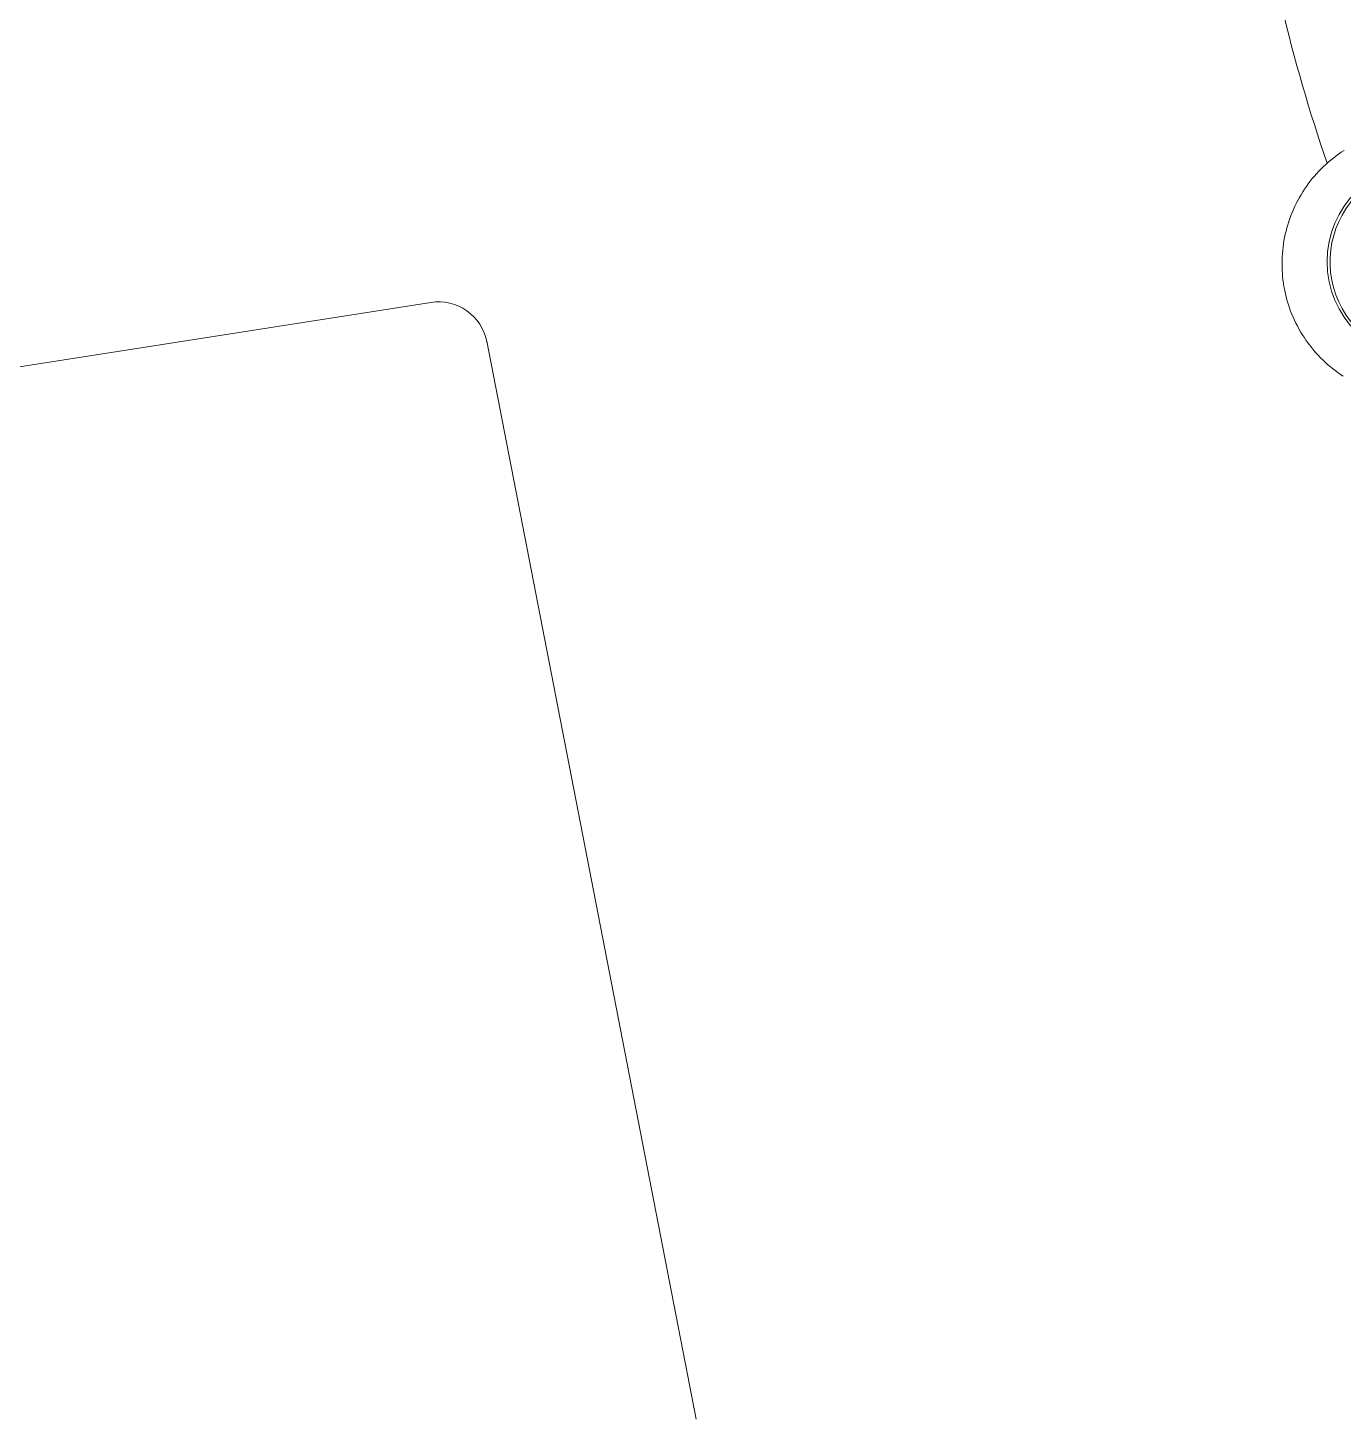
# Model space of a CAD drawing. Header units: inches. Extents: x -2078 to 106214, y -964 to 6385.
# Drawn here: x 37481.5 to 37499.54, y 4374.85 to 4393.93 of the extents above; entities that cross this region are included whole.
import ezdxf

# ---------------------------------------------------------------- set-up
doc = ezdxf.new("R2010")
doc.units = ezdxf.units.IN
doc.header["$MEASUREMENT"] = 0
doc.layers.add('16_dwg _2_', color=8, linetype='Continuous', lineweight=9)
doc.layers.add('A-HATCH', color=9, linetype='Continuous')

# ---------------------------------------------------------------- blocks, each defined once
blk = doc.blocks.new('16_dwg _2_-1561311-3-1st Floor - Auditorium')
at = {"color": 254, "lineweight": 9}
for p, q in [((176994.892, 507979.952), (177009.948, 507979.952)), ((176993.897, 507970.36), (176994.223, 507979.299))]:
    blk.add_line(p, q, dxfattribs=at)
blk.add_arc((176994.899, 507979.276), 0.676, 89.3877, 178.035, dxfattribs=at)
blk = doc.blocks.new('16_dwg _2_-V8-3-1st Floor - Auditorium')
at = {"color": 254, "lineweight": 9}
for p, q in [((177010.684, 507955.326), (177010.687, 507955.323)), ((177010.696, 507955.314), (177010.694, 507955.315)), ((177010.813, 507955.247), (177010.811, 507955.248)), ((177010.827, 507955.242), (177010.829, 507955.241)), ((177010.853, 507955.226), (177010.851, 507955.227)), ((177010.876, 507955.217), (177010.877, 507955.217)), ((177010.893, 507955.207), (177010.891, 507955.208)), ((177010.934, 507955.188), (177010.932, 507955.189))]:
    blk.add_line(p, q, dxfattribs=at)
at = {"color": 254, "lineweight": 9, "flags": 128}
for points in [[(177012.998, 507955.598), (177012.967, 507955.566), (177012.934, 507955.534), (177012.901, 507955.504), (177012.867, 507955.474), (177012.833, 507955.445), (177012.798, 507955.417), (177012.762, 507955.39), (177012.725, 507955.364), (177012.688, 507955.339), (177012.65, 507955.315), (177012.612, 507955.291), (177012.573, 507955.269), (177012.533, 507955.247), (177012.493, 507955.227), (177012.453, 507955.207), (177012.412, 507955.188), (177012.37, 507955.171), (177012.328, 507955.154), (177012.286, 507955.139), (177012.244, 507955.124), (177012.201, 507955.111), (177012.157, 507955.099), (177012.114, 507955.087), (177012.07, 507955.077), (177012.026, 507955.068), (177011.982, 507955.06), (177011.937, 507955.053), (177011.893, 507955.047), (177011.848, 507955.042), (177011.803, 507955.038), (177011.758, 507955.036), (177011.713, 507955.034), (177011.673, 507955.034), (177011.633, 507955.034), (177011.588, 507955.036), (177011.543, 507955.038), (177011.498, 507955.042), (177011.453, 507955.047), (177011.409, 507955.053), (177011.364, 507955.06), (177011.32, 507955.068), (177011.276, 507955.077), (177011.232, 507955.087), (177011.188, 507955.098), (177011.145, 507955.111), (177011.102, 507955.124), (177011.06, 507955.139), (177011.017, 507955.154), (177010.976, 507955.171), (177010.934, 507955.188), (177010.893, 507955.207), (177010.853, 507955.226), (177010.813, 507955.247), (177010.773, 507955.268), (177010.734, 507955.291), (177010.696, 507955.314), (177010.658, 507955.339), (177010.621, 507955.364), (177010.584, 507955.39), (177010.548, 507955.417), (177010.513, 507955.445), (177010.478, 507955.474), (177010.444, 507955.504), (177010.411, 507955.534), (177010.379, 507955.565), (177010.347, 507955.597), (177010.317, 507955.63), (177010.287, 507955.664), (177010.257, 507955.698), (177010.229, 507955.733), (177010.202, 507955.768), (177010.175, 507955.805), (177010.149, 507955.842), (177010.125, 507955.879), (177010.101, 507955.917), (177010.078, 507955.956), (177010.056, 507955.995), (177010.035, 507956.035), (177010.015, 507956.075), (177009.996, 507956.116), (177009.978, 507956.157), (177009.961, 507956.199)], [(177010.73, 507955.296), (177010.733, 507955.295), (177010.733, 507955.292)], [(177010.781, 507955.267), (177010.773, 507955.268), (177010.772, 507955.269)]]:
    blk.add_lwpolyline(points, dxfattribs=at)
at = {"color": 254, "lineweight": 9}
blk.add_circle((177011.673, 507957.015), 1.36, dxfattribs=at)
for centre, radius, start, end in [((177011.673, 507957.015), 1.32, 198.8889, 341.1111), ((177006.885, 507979.015), 23.299, 266.8913, 277.9044)]:
    blk.add_arc(centre, radius, start, end, dxfattribs=at)
blk = doc.blocks.new('E VFA56SDA6SD')
at = {"layer": '16_dwg _2_', "color": 250, "rotation": 280.9999999999996}
for name, p in [('16_dwg _2_-V8-3-1st Floor - Auditorium', (-523545.035, 81194.672)), ('16_dwg _2_-1561311-3-1st Floor - Auditorium', (-523577.235, 81172.733))]:
    blk.add_blockref(name, p, dxfattribs=at)

msp = doc.modelspace()

# ---------------------------------------------------------------- block references
at = {"layer": 'A-HATCH'}
msp.add_blockref('E VFA56SDA6SD', (28645.88, 32.751), dxfattribs=at)

doc.saveas('drawing.dxf')
